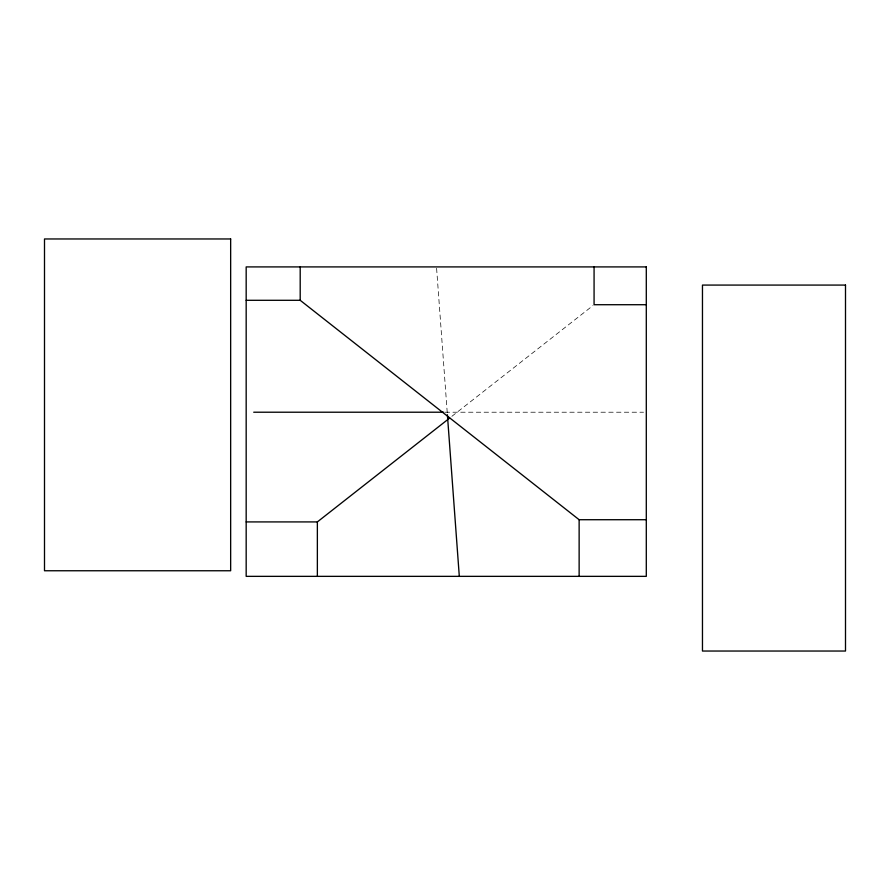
<?xml version="1.0" encoding="UTF-8"?>
<svg xmlns="http://www.w3.org/2000/svg" width="890" height="890" viewBox="0 0 890 890"><rect width="100%" height="100%" fill="white"/><g stroke="black" fill="none" stroke-linecap="round" stroke-linejoin="round"><path stroke-width="0.67" stroke-dasharray="4.45 3.34" d="M451.886 416.32L592.974 305.57M445.145 412.215L643.515 412.215M436.601 268.291L447.292 413.338"/><path stroke-width="1.33" d="M246.174 521.918L317.363 521.918L449.706 418.033M246.174 300.297L300.197 300.297L579.134 519.716L646.296 519.716M646.296 304.714L594.075 304.714L594.075 266.911M253.717 412.215L443.765 412.215M447.392 414.729L459.307 576.353M579.134 519.716L579.134 576.353M317.363 521.918L317.363 576.353M300.197 266.911L300.197 300.297M230.655 238.965L44.5 238.965L44.5 570.757L230.655 570.757L230.655 238.965M646.296 266.911L246.174 266.911L246.174 576.353L646.296 576.353L646.296 266.911M845.5 285.078L702.466 285.078L702.466 651.035L845.5 651.035L845.5 285.078"/></g></svg>
